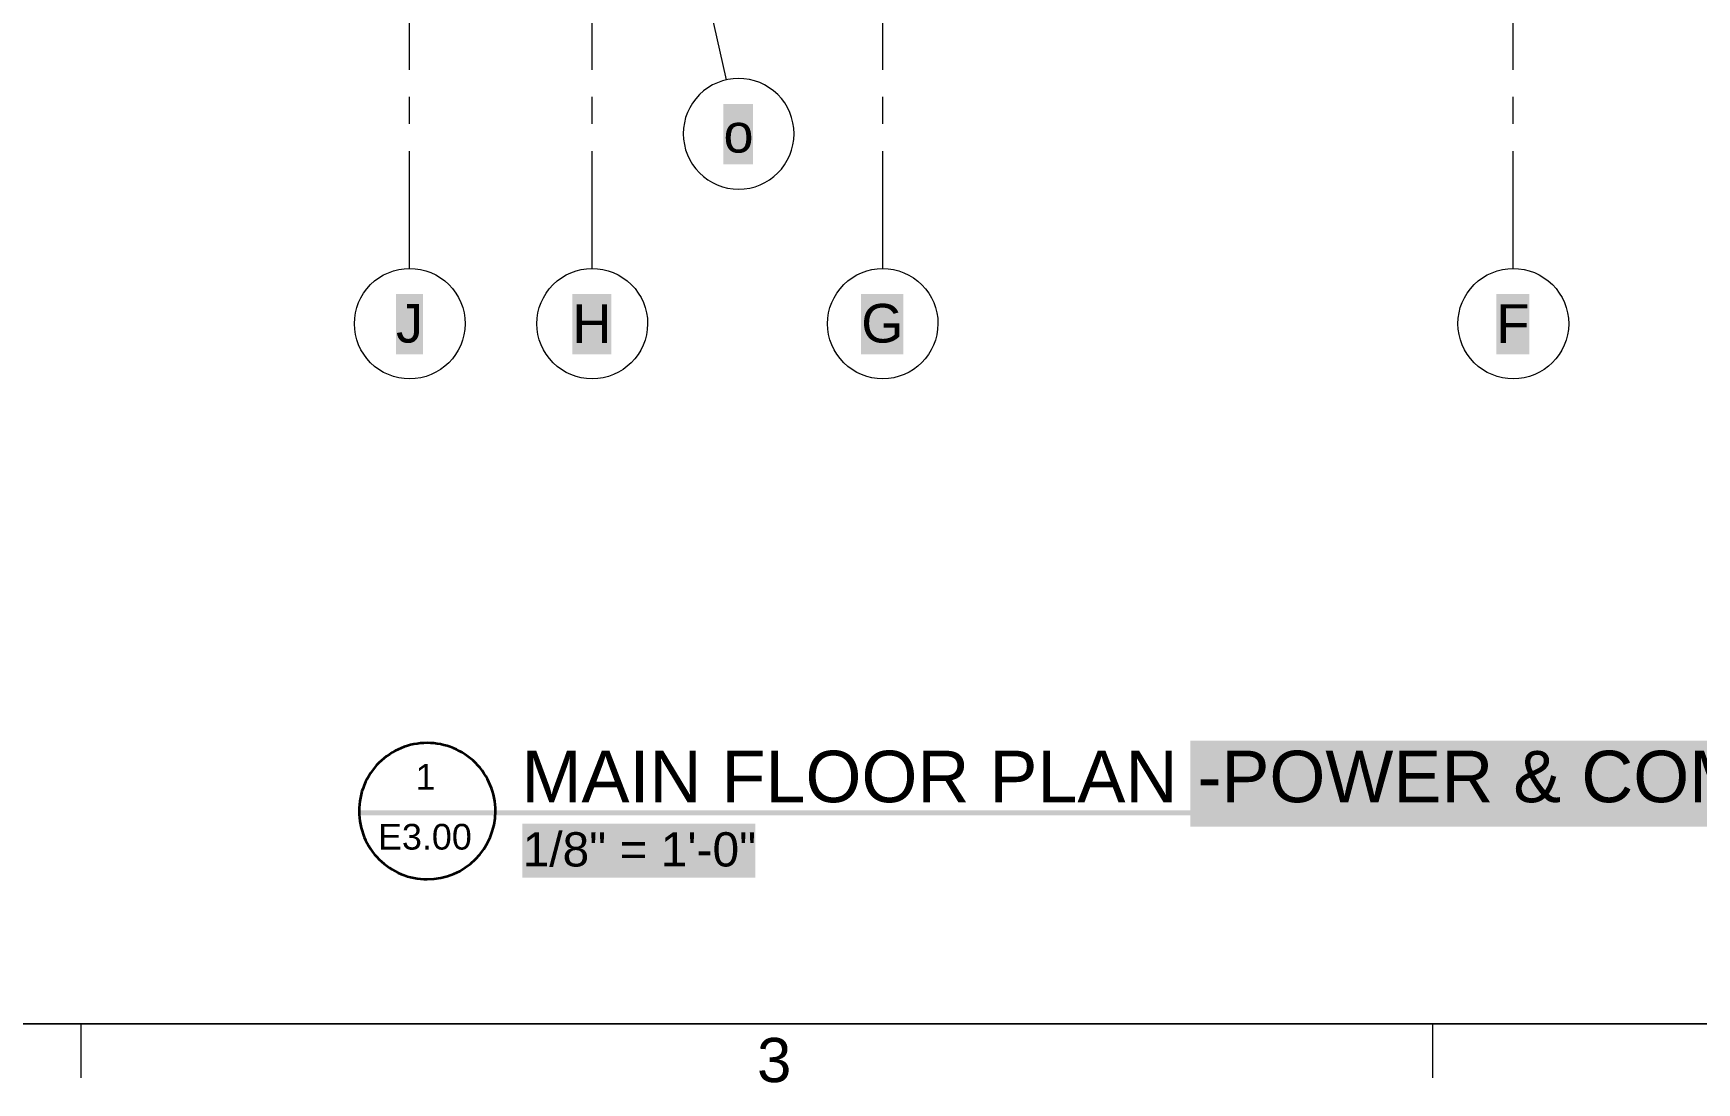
# Model space of a CAD drawing. Header units: millimetres. Extents: x 0.7 to 36.3, y 0.7 to 47.9.
# Drawn here: x 13.41 to 21.09, y 0.74 to 5.59 of the extents above; entities that cross this region are included whole.
import ezdxf

# ---------------------------------------------------------------- set-up
doc = ezdxf.new("R2010")
doc.units = ezdxf.units.MM
doc.header["$LTSCALE"] = 0.007
doc.layers.add('PDF_Geometry', color=7, linetype='Continuous', true_color=0x777777)
doc.layers.add('PDF_Solid Fills', color=7, linetype='Continuous', true_color=0xffffff)
doc.layers.add('PDF_Text', color=7, linetype='Continuous')
doc.styles.add('PDF Arial', font='arial.ttf')
doc.styles.add('PDF GillSansMTCondensed', font='arial.ttf')

msp = doc.modelspace()

# ---------------------------------------------------------------- linework, layer by layer
at = {"layer": 'PDF_Geometry', "color": 7, "lineweight": 9}
msp.add_lwpolyline([(32.3645, 1.0083), (1.135, 1.0083), (32.3645, 1.0083), (32.3645, 22.9929), (1.135, 22.9929), (32.3645, 22.9929)], close=True, dxfattribs=at)
at = {"layer": 'PDF_Geometry', "lineweight": 9}
for points in [[(16.6093, 5.3714), (16.4643, 6.0181)], [(15.1444, 5.4181), (15.1444, 5.9181)], [(15.9877, 5.4181), (15.9877, 5.9181)], [(17.331, 5.4181), (17.331, 5.9181)], [(20.2442, 5.4181), (20.2442, 5.9181)], [(15.1444, 5.1681), (15.1444, 5.2931)], [(15.9877, 5.1681), (15.9877, 5.2931)], [(17.331, 5.1681), (17.331, 5.2931)], [(20.2442, 5.1681), (20.2442, 5.2931)]]:
    msp.add_lwpolyline(points, dxfattribs=at)
msp.add_lwpolyline([(16.6643, 5.3781, 0.416667), (16.4093, 5.1231, 0.415306), (16.6643, 4.8665, 0.413961), (16.921, 5.1231, 0.415306)], format="xyb", close=True, dxfattribs=at)
for points in [[(15.1444, 4.4998, -0.415306), (15.401, 4.2448, -0.412859), (15.1444, 3.9898, -0.414218), (14.8894, 4.2448, -0.416667), (15.1444, 4.4998), (15.1444, 5.0431)], [(15.9877, 4.4998, -0.415306), (16.2443, 4.2448, -0.412859), (15.9877, 3.9898, -0.414218), (15.7327, 4.2448, -0.416667), (15.9877, 4.4998), (15.9877, 5.0431)], [(17.331, 4.4998, -0.414218), (17.586, 4.2448, -0.411765), (17.331, 3.9898, -0.414218), (17.076, 4.2448, -0.416667), (17.331, 4.4998), (17.331, 5.0431)], [(20.2442, 4.4998, -0.415306), (20.5008, 4.2448, -0.412859), (20.2442, 3.9898, -0.414218), (19.9892, 4.2448, -0.416667), (20.2442, 4.4998), (20.2442, 5.0431)]]:
    msp.add_lwpolyline(points, format="xyb", dxfattribs=at)
at = {"layer": 'PDF_Geometry', "color": 7, "lineweight": 35}
msp.add_lwpolyline([(15.226, 2.3066, 0.416667), (14.9111, 1.9916, 0.414684), (15.226, 1.6766, 0.412698), (15.541, 1.9916, 0.414684)], format="xyb", close=True, dxfattribs=at)
for points in [[(14.9111, 1.9916), (14.9111, 1.9916)], [(15.541, 1.9916), (15.541, 1.9916)]]:
    msp.add_lwpolyline(points, dxfattribs=at)
at = {"layer": 'PDF_Geometry', "color": 7, "lineweight": 9}
for points in [[(13.6261, 0.7583), (13.6261, 1.0083)], [(19.8725, 0.7583), (19.8725, 1.0083)]]:
    msp.add_lwpolyline(points, dxfattribs=at)
at = {"layer": 'PDF_Solid Fills', "lineweight": 9, "transparency": 33554559}
for points in [[(16.5943, 4.9815), (16.731, 4.9815), (16.5943, 5.2598), (16.731, 5.2598)], [(15.0811, 4.1032), (15.206, 4.1032), (15.0811, 4.3815), (15.206, 4.3815)], [(15.896, 4.1032), (16.076, 4.1032), (15.896, 4.3815), (16.076, 4.3815)], [(17.231, 4.1032), (17.426, 4.1032), (17.231, 4.3815), (17.426, 4.3815)], [(20.1658, 4.1032), (20.3192, 4.1032), (20.1658, 4.3815), (20.3192, 4.3815)]]:
    msp.add_solid(points, dxfattribs=at)
at = {"layer": 'PDF_Solid Fills', "lineweight": 0, "transparency": 33554559}
msp.add_solid([(18.7527, 1.9191), (23.7719, 1.9191), (18.7527, 2.3179), (23.7719, 2.3179)], dxfattribs=at)
at = {"layer": 'PDF_Solid Fills', "color": 7, "lineweight": 35, "transparency": 33554559}
msp.add_solid([(14.9111, 1.9716), (23.7774, 1.9716), (14.9111, 1.9949), (23.7774, 1.9949)], dxfattribs=at)
at = {"layer": 'PDF_Solid Fills', "lineweight": 35, "transparency": 33554559}
for points in [[(15.666, 1.6833), (16.471, 1.6833), (15.666, 1.9333), (16.471, 1.9333)], [(16.471, 1.6833), (16.5427, 1.6833), (16.471, 1.9333), (16.5427, 1.9333)], [(16.5427, 1.6833), (16.7427, 1.6833), (16.5427, 1.9333), (16.7427, 1.9333)]]:
    msp.add_solid(points, dxfattribs=at)

# ---------------------------------------------------------------- texts
at = {"layer": 'PDF_Text', "color": 8, "true_color": 0x777777, "char_height": 0.1787, "attachment_point": 4, "style": 'PDF Arial'}
for s, insert in [('o', (16.595, 5.1239)), ('J', (15.0817, 4.2456)), ('H', (15.8967, 4.2456)), ('G', (17.2317, 4.2456)), ('F', (20.1667, 4.2456))]:
    msp.add_mtext(s, dxfattribs=dict(at, insert=insert))
at = {"layer": 'PDF_Text', "attachment_point": 4}
for s, insert, char_height, style in [('MAIN FLOOR PLAN -POWER & COMMUNICATIONS', (15.6617, 2.1501), 0.238113, 'PDF Arial'), ('1    ', (15.1717, 2.1501), 0.11877, 'PDF Arial'), ('E3.00', (14.9983, 1.8724), 0.11877, 'PDF Arial'), ('1/8" = 1\'-0"', (15.6667, 1.8138), 0.158451, 'PDF Arial'), ('3', (16.75, 0.8397), 0.2043, 'PDF GillSansMTCondensed')]:
    msp.add_mtext(s, dxfattribs=dict(at, insert=insert, char_height=char_height, style=style))

doc.saveas('drawing.dxf')
